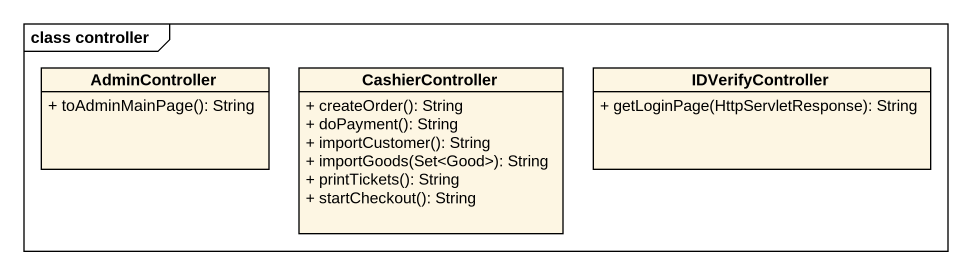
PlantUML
@startuml
mainframe class controller
hide circle
hide empty members
skinparam classAttributeIconSize 0
class AdminController {
  + toAdminMainPage(): String
}
class CashierController {
  + createOrder(): String
  + doPayment(): String
  + importCustomer(): String
  + importGoods(Set<Good>): String
  + printTickets(): String
  + startCheckout(): String
}
class IDVerifyController {
  + getLoginPage(HttpServletResponse): String
}
@enduml
